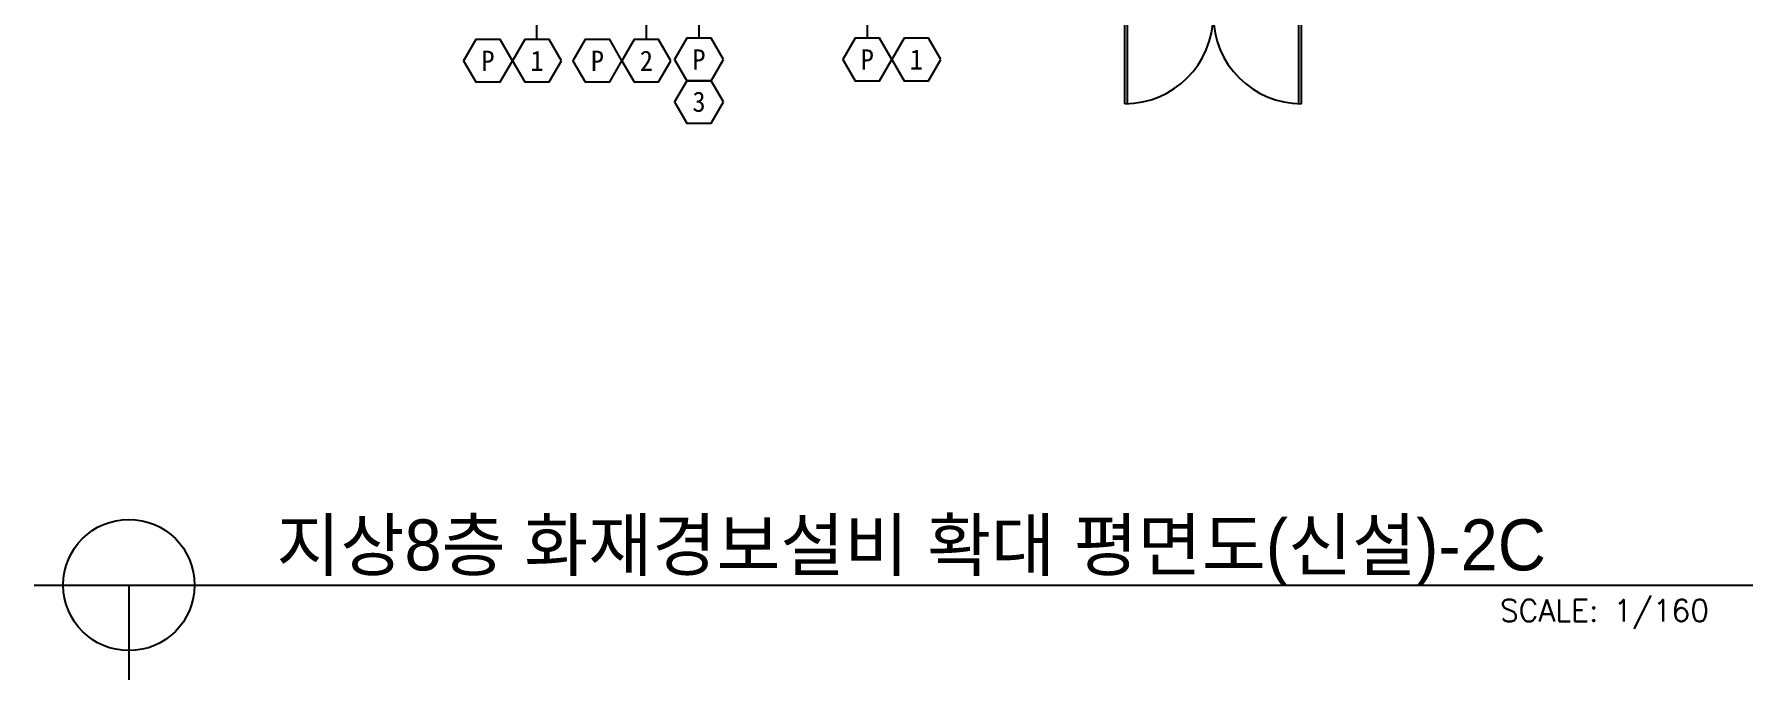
# Model space of a CAD drawing. Header units: millimetres. Extents: x 6846 to 63013, y 1940 to 45920.
# Drawn here: x 22528 to 41287, y 4139 to 11223 of the extents above; entities that cross this region are included whole.
import ezdxf
from ezdxf.enums import TextEntityAlignment as Align

# ---------------------------------------------------------------- set-up
doc = ezdxf.new("R2010")
doc.units = ezdxf.units.MM
doc.header["$LTSCALE"] = 120
for name, color, linetype in [('ARCH', 9, 'Continuous'), ('fire', 2, 'Continuous'), ('fire-l', 4, 'Continuous'), ('FORM', 7, 'Continuous')]:
    doc.layers.add(name, color=color, linetype=linetype)
doc.styles.add('GHD', font='')
doc.styles.add('SIM', font='simplex_.ttf')
doc.styles.add('돋움', font='')
doc.styles.get('GHD').set_extended_font_data('Dotum')
doc.styles.get('돋움').set_extended_font_data('DotumChe')

msp = doc.modelspace()

# ---------------------------------------------------------------- linework, layer by layer
at = {"layer": 'ARCH', "color": 9}
for p, q in [((34495, 10460, 0), (34495, 11430, 0)), ((34495, 10460, 0), (34495, 11430, 0)), ((34525, 10461, 0), (34525, 11430, 0)), ((34525, 10461, 0), (34525, 11430, 0)), ((36405, 10461, 0), (36405, 11430, 0)), ((36405, 10461, 0), (36405, 11430, 0)), ((36435, 10460, 0), (36435, 11430, 0)), ((36435, 10460, 0), (36435, 11430, 0)), ((34496, 10460, 0), (34495, 10460, 0)), ((34496, 10460, 0), (34495, 10460, 0)), ((36435, 10460, 0), (36435, 10460, 0)), ((36435, 10460, 0), (36435, 10460, 0))]:
    msp.add_line(p, q, dxfattribs=at)
for centre, start, end in [((34495, 11430, 0), 270, 0), ((36435, 11430, 0), 180, 270)]:
    msp.add_arc(centre, 970, start, end, dxfattribs=at)
at = {"layer": 'fire', "color": 2, "elevation": 0}
for points in [[(28045, 11165), (28045, 11510), (28005, 11510), (28005, 11371), (28045, 11371)], [(29246, 11165), (29246, 11510), (29205, 11510), (29205, 11371), (29246, 11371)], [(29823, 11179), (29823, 11523), (29782, 11523), (29782, 11384), (29823, 11384)], [(31670, 11179), (31670, 11523), (31629, 11523), (31629, 11384), (31670, 11384)]]:
    msp.add_lwpolyline(points, dxfattribs=at)
at = {"layer": 'fire-l', "color": 2, "elevation": 0}
for points in [[(27777, 10932), (27643, 11165), (27374, 11165), (27240, 10932), (27374, 10700), (27643, 10700)], [(28314, 10932), (28180, 11165), (27911, 11165), (27777, 10932), (27911, 10700), (28180, 10700)], [(28977, 10932), (28843, 11165), (28574, 11165), (28440, 10932), (28574, 10700), (28843, 10700)], [(29515, 10932), (29380, 11165), (29112, 11165), (28977, 10932), (29112, 10700), (29380, 10700)], [(30091, 10946), (29957, 11179), (29688, 11179), (29554, 10946), (29688, 10713), (29957, 10713)], [(31939, 10946), (31804, 11179), (31536, 11179), (31401, 10946), (31536, 10713), (31804, 10713)], [(32476, 10946), (32341, 11179), (32073, 11179), (31939, 10946), (32073, 10713), (32341, 10713)], [(30091, 10481), (29957, 10713), (29688, 10713), (29554, 10481), (29688, 10248), (29957, 10248)]]:
    msp.add_lwpolyline(points, close=True, dxfattribs=at)
at = {"layer": 'FORM', "color": 3}
for p, q in [((22528, 5179, 0), (41387, 5179, 0)), ((23568, 5179, 0), (23568, 4139, 0))]:
    msp.add_line(p, q, dxfattribs=at)
msp.add_circle((23568, 5179, 0), 720, dxfattribs=at)

# ---------------------------------------------------------------- texts
at = {"layer": 'fire', "style": '돋움'}
for s, p in [('P', (27508, 10932, 0)), ('1', (28045, 10932, 0)), ('P', (28709, 10932, 0)), ('2', (29246, 10932, 0)), ('P', (29823, 10946, 0)), ('P', (31670, 10946, 0)), ('1', (32207, 10946, 0)), ('3', (29823, 10481, 0))]:
    msp.add_text(s, height=222, dxfattribs=at).set_placement(p, align=Align.MIDDLE)
at = {"layer": 'FORM', "color": 4, "style": 'GHD'}
msp.add_text('지상8층 화재경보설비 확대 평면도(신설)-2C', height=560, dxfattribs=at).set_placement((25186, 5339, 0))
at = {"layer": 'FORM', "color": 2, "style": 'SIM'}
msp.add_text('SCALE: 1/160', height=240, dxfattribs=at).set_placement((40905, 5019, 0), align=Align.TOP_RIGHT)

doc.saveas('drawing.dxf')
